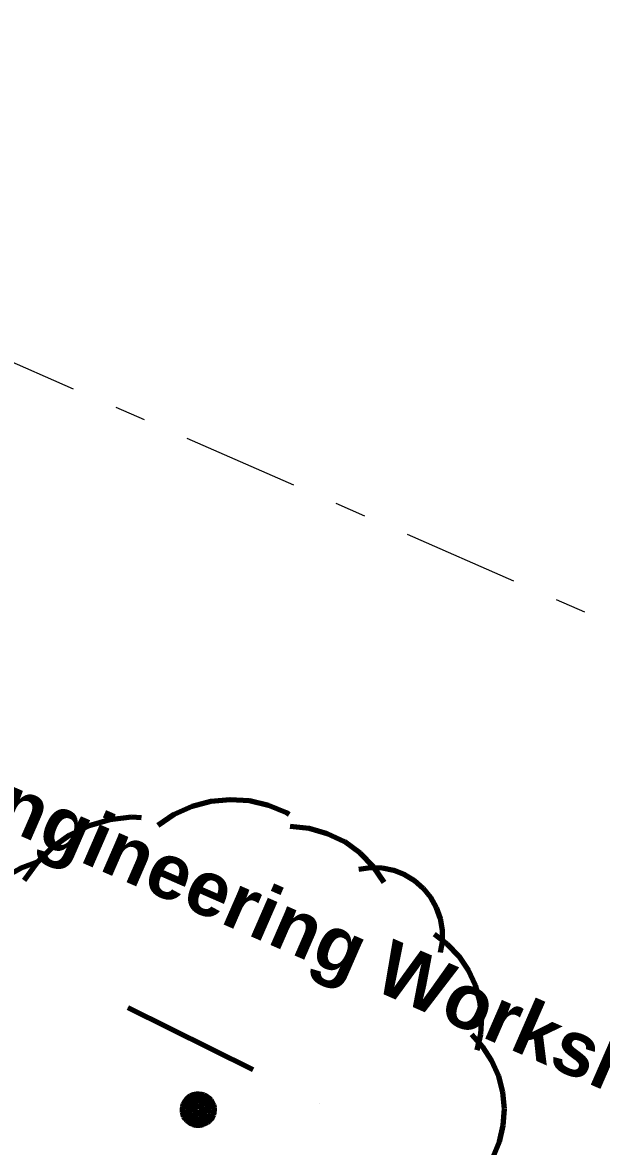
# Model space of a CAD drawing. Header units: millimetres. Extents: x -99530 to 1067232, y -97212 to 137997.
# Drawn here: x 980884 to 983521, y -10957 to -5841 of the extents above; entities that cross this region are included whole.
import ezdxf
from ezdxf.enums import TextEntityAlignment as Align

# ---------------------------------------------------------------- set-up
doc = ezdxf.new("R2010")
doc.units = ezdxf.units.MM
doc.header["$MEASUREMENT"] = 0
doc.linetypes.add('Double Dashed', pattern=[1093.611073, 529.166651, -211.666656, 141.111112, -211.666656])
doc.linetypes.add('Long Dashed', pattern=[1058.333302, 634.99999, -423.333311])
for name, color, linetype, lineweight in [('Demolished_G-10-P_Topo_Building_Pen_No__177', 1, 'Continuous', 70), ('Demolished_G-10-P_Topo_Fence_Pen_No__177', 1, 'Continuous', 70), ('Demolished_G-10-P_Topo_Tree_Planting_Pen_No__177', 1, 'Continuous', 70), ('New_ArchiCAD Door Markers_Pen_No__1', 7, 'Continuous', 13), ('New_ArchiCAD Door Markers_Pen_No__5', 7, 'Continuous', 25), ('New_ArchiCAD Doors_Pen_No__1', 7, 'Continuous', 13), ('New_ArchiCAD Zone Stamps_Pen_No__6', 7, 'Continuous', 35)]:
    doc.layers.add(name, color=color, linetype=linetype, lineweight=lineweight)
for name, color, linetype in [('New_A-05-M_Gross_Int_Computing', 7, 'Continuous'), ('New_A-15-MG_Structural_Grid_Phase_2', 7, 'Continuous'), ('New_A-25-M_Wall_Int', 7, 'Continuous'), ('New_ArchiCAD Door Markers', 7, 'Continuous'), ('New_ArchiCAD Doors', 7, 'Continuous')]:
    doc.layers.add(name, color=color, linetype=linetype)
doc.layers.add('New_A-15-MG_Structural_Grid_Phase_2_Pen_No__222', color=7, linetype='Continuous', lineweight=13, true_color=0x65af33)
doc.styles.add('GENERATED_STYLE_1', font='')
doc.styles.add('GENERATED_STYLE_2', font='')
doc.styles.add('GENERATED_STYLE_3', font='')
doc.styles.add('GENERATED_STYLE_4', font='')
doc.styles.get('GENERATED_STYLE_1').set_extended_font_data('Arial', bold=True)
doc.styles.get('GENERATED_STYLE_2').set_extended_font_data('Swis721 BT', bold=True)
doc.styles.get('GENERATED_STYLE_3').set_extended_font_data('Arial')
doc.styles.get('GENERATED_STYLE_4').set_extended_font_data('Swis721 BT')

# ---------------------------------------------------------------- blocks, each defined once
blk = doc.blocks.new('Image Engineering Workshop_INB 0108_45_3', base_point=(981374.2, -10684.3))
at = {"layer": 'New_ArchiCAD Zone Stamps_Pen_No__6'}
for tag, height, style, p in [('ROOM_NAME', 250, 'GENERATED_STYLE_1', (979618.7, -8722.4)), ('zoneNameLine2', 250, 'GENERATED_STYLE_1', (979430.3, -9154.5)), ('ROOM_NUMBER', 200, 'GENERATED_STYLE_3', (979241.8, -9575.2)), ('measuredAreaCode', 200, 'GENERATED_STYLE_3', (979084.8, -9935.3)), ('ROOM_WALLS_PRM', 200, 'GENERATED_STYLE_3', (979392.2, -10069.4)), ('DUMMY_649', 200, 'GENERATED_STYLE_3', (980021.4, -10343.7)), ('DUMMY_650', 133.3, 'GENERATED_STYLE_3', (980300.7, -10450.3))]:
    blk.add_attdef(tag, text='', height=height, rotation=336.4404, dxfattribs=dict(at, style=style)).set_placement(p, align=Align.TOP_LEFT)
blk = doc.blocks.new('Door Stamp 17[13]_3', base_point=(983923.8, -11043.9))
at = {"layer": 'New_ArchiCAD Door Markers_Pen_No__5', "linetype": 'Continuous'}
for p, q in [((983824.2, -10467.5), (983433.6, -11363.2)), ((984018.3, -10552.1), (983824.2, -10467.5)), ((983627.7, -11447.8), (984018.3, -10552.1)), ((983627.7, -11447.8), (984018.3, -10552.1)), ((983433.6, -11363.2), (983627.7, -11447.8))]:
    blk.add_line(p, q, dxfattribs=at)
at = {"layer": 'New_ArchiCAD Door Markers_Pen_No__1', "style": 'GENERATED_STYLE_2'}
blk.add_attdef('AC_WIDO_ID', text='', height=150, rotation=66.4404, dxfattribs=at).set_placement((983651.2, -11349.3), align=Align.BOTTOM_LEFT)
blk = doc.blocks.new('Simple Door Opening[17]_3', base_point=(976938, 0))
at = {"layer": 'New_ArchiCAD Doors_Pen_No__1', "linetype": 'Continuous'}
for p, q in [((984307.6, -9738.5), (984321.4, -9744.5)), ((984321.4, -9744.5), (984449.7, -9800.5)), ((984449.7, -9800.5), (984463.4, -9806.4)), ((983228.4, -12213.4), (983242.2, -12219.4)), ((983242.2, -12219.4), (983370.5, -12275.4)), ((983370.5, -12275.4), (983384.2, -12281.4))]:
    blk.add_line(p, q, dxfattribs=at)
at = {"layer": 'New_ArchiCAD Door Markers'}
ref = blk.add_blockref('Door Stamp 17[13]_3', (983923.8, -11043.9), dxfattribs=at)
ref.add_attrib('AC_WIDO_ID', 'ID00.008', dxfattribs={"layer": 'New_ArchiCAD Door Markers_Pen_No__1', "color": 7, "height": 150, "rotation": 66.4404, "style": 'GENERATED_STYLE_2'}).set_placement((983651.2, -11349.3), align=Align.BOTTOM_LEFT)
blk = doc.blocks.new('Wall_188_3', base_point=(986017.4, -6242.7))
at = {"layer": 'New_ArchiCAD Doors', "color": 251, "linetype": 'Continuous', "lineweight": 20, "true_color": 0x606060}
blk.add_blockref('Simple Door Opening[17]_3', (976938, 0), dxfattribs=at)
blk = doc.blocks.new('Standard grid marker[55]_3', base_point=(995839.3, -13928.7))
at = {"layer": 'New_A-15-MG_Structural_Grid_Phase_2_Pen_No__222', "linetype": 'Double Dashed'}
blk.add_line((993146.4, -12754.5), (968433.9, -1978.6), dxfattribs=at)
at = {"layer": 'New_A-15-MG_Structural_Grid_Phase_2_Pen_No__222', "style": 'GENERATED_STYLE_4'}
for tag, p in [('AC_MarkerText_1_1', (965282.6, -561.1)), ('AC_MarkerText_1_0', (996297.6, -14085.2))]:
    blk.add_attdef(tag, text='', height=350, rotation=336.4404, dxfattribs=at).set_placement(p, align=Align.MIDDLE_CENTER)

msp = doc.modelspace()

# ---------------------------------------------------------------- linework, layer by layer
at = {"layer": 'Demolished_G-10-P_Topo_Building_Pen_No__177', "linetype": 'Long Dashed', "flags": 128}
for points in [[(981501.6, -9493.5), (981575.5, -9444.6), (981656.3, -9408.3), (981741.9, -9385.5), (981830, -9376.8), (981918.4, -9382.5), (982004.7, -9402.5), (982086.7, -9436.1), (982162.1, -9482.5), (982229, -9540.6)], [(980891.7, -9745.2), (980949, -9665.1), (981018.9, -9595.6), (981099.3, -9538.7), (981188.1, -9495.9), (981282.7, -9468.4), (981380.6, -9456.9), (981479, -9461.9), (981575.2, -9483.1)], [(982102.9, -9498.4), (982189, -9507.5), (982272.2, -9531.4), (982350, -9569.2), (982420.2, -9619.8), (982480.6, -9681.8), (982529.5, -9753.2)], [(980576, -10060.2), (980600.5, -9981.6), (980636.7, -9907.6), (980683.7, -9839.9), (980740.4, -9780.2), (980805.5, -9729.7), (980877.6, -9689.7), (980954.8, -9661.2)], [(982416, -9694.2), (982468.7, -9686.8), (982521.8, -9688.5), (982574, -9699.2), (982623.5, -9718.7), (982668.9, -9746.3), (982709, -9781.3), (982742.6, -9822.6), (982768.6, -9869), (982786.2, -9919.2), (982795.1, -9971.7), (982794.9, -10024.9), (982785.6, -10077.3)], [(982758.4, -9991), (982818.7, -10036.5), (982870.9, -10091.1), (982913.5, -10153.5), (982945.3, -10222), (982965.6, -10294.7), (982973.8, -10369.8), (982969.7, -10445.2), (982953.3, -10519)], [(982928.2, -10447.4), (982979.3, -10503.5), (983020.7, -10567.1), (983051.3, -10636.5), (983070.4, -10710), (983077.5, -10785.5), (983072.3, -10861.2), (983055.1, -10935.1), (983026.2, -11005.2), (982986.4, -11069.8)]]:
    msp.add_lwpolyline(points, dxfattribs=at)
for points in [[(981613.1, -10799.3), (981612.4, -10786.7), (981614, -10774.1), (981617.6, -10762), (981623.4, -10750.8), (981631, -10740.7), (981640.2, -10732.1), (981650.8, -10725.2), (981662.4, -10720.2), (981674.7, -10717.4), (981687.3, -10716.7), (981699.9, -10718.2), (981711.9, -10721.9), (981723.2, -10727.6), (981733.3, -10735.2), (981741.9, -10744.4), (981748.8, -10755), (981753.8, -10766.6), (981756.6, -10778.9), (981757.3, -10790.3), (981756.3, -10801.6), (981753.4, -10812.6), (981748.9, -10823.1), (981742.8, -10832.7), (981735.3, -10841.2), (981726.5, -10848.4), (981716.7, -10854.2), (981706.1, -10858.4), (981695, -10860.9), (981683.7, -10861.6), (981672.4, -10860.5), (981661.4, -10857.7), (981650.9, -10853.1), (981641.3, -10847), (981632.8, -10839.5), (981625.6, -10830.8), (981619.8, -10821), (981615.6, -10810.4)], [(981627.5, -10797.2), (981626.9, -10787.2), (981628.1, -10777.1), (981631.1, -10767.5), (981635.7, -10758.4), (981641.7, -10750.4), (981649.1, -10743.5), (981657.6, -10737.9), (981666.9, -10734), (981676.7, -10731.7), (981686.8, -10731.2), (981696.9, -10732.4), (981706.5, -10735.3), (981715.5, -10739.9), (981723.6, -10746), (981730.5, -10753.4), (981736, -10761.8), (981740, -10771.1), (981742.3, -10781), (981742.8, -10790), (981742, -10799.1), (981739.7, -10807.9), (981736.1, -10816.3), (981731.2, -10823.9), (981725.2, -10830.8), (981718.2, -10836.6), (981710.4, -10841.2), (981701.9, -10844.5), (981693, -10846.5), (981682.9, -10847.1), (981672.9, -10845.8), (981663.2, -10842.9), (981654.2, -10838.3), (981646.1, -10832.2), (981639.2, -10824.9), (981633.7, -10816.4), (981629.8, -10807.1)], [(981641.8, -10795.2), (981641.4, -10788.4), (981642, -10781.6), (981643.7, -10775), (981646.5, -10768.7), (981650.1, -10763), (981654.6, -10757.9), (981659.9, -10753.5), (981665.8, -10750), (981672.1, -10747.5), (981678.8, -10746.1), (981685.6, -10745.6), (981692.4, -10746.3), (981699, -10748), (981705.2, -10750.7), (981711, -10754.3), (981716.1, -10758.9), (981720.5, -10764.1), (981723.9, -10770), (981726.4, -10776.3), (981727.9, -10783), (981728.3, -10790.6), (981727.4, -10798.1), (981725.2, -10805.3), (981721.8, -10812.1), (981717.2, -10818.2), (981711.7, -10823.3), (981705.3, -10827.5), (981698.4, -10830.4), (981691, -10832.2), (981684.2, -10832.6), (981677.4, -10831.9), (981670.8, -10830.2), (981664.5, -10827.5), (981658.7, -10823.9), (981653.6, -10819.4), (981649.3, -10814.1), (981645.8, -10808.2), (981643.3, -10801.9)], [(981656.2, -10793.2), (981655.9, -10788.6), (981656.3, -10784.1), (981657.5, -10779.7), (981659.3, -10775.5), (981661.7, -10771.7), (981664.7, -10768.3), (981668.2, -10765.4), (981672.1, -10763.1), (981676.4, -10761.4), (981680.8, -10760.4), (981685.8, -10760.1), (981690.9, -10760.7), (981695.7, -10762.2), (981700.2, -10764.5), (981704.2, -10767.5), (981707.7, -10771.2), (981710.5, -10775.5), (981712.4, -10780.1), (981713.6, -10785), (981713.9, -10789.6), (981713.4, -10794.1), (981712.3, -10798.5), (981710.5, -10802.7), (981708, -10806.5), (981705, -10809.9), (981701.5, -10812.8), (981697.6, -10815.1), (981693.4, -10816.8), (981688.9, -10817.8), (981684.4, -10818.1), (981679.9, -10817.7), (981675.5, -10816.5), (981671.3, -10814.7), (981667.5, -10812.3), (981664, -10809.3), (981661.1, -10805.8), (981658.8, -10801.8), (981657.2, -10797.6)], [(981670.5, -10791.1), (981670.4, -10788.9), (981670.6, -10786.6), (981671.2, -10784.4), (981672.1, -10782.3), (981673.3, -10780.4), (981674.8, -10778.7), (981676.5, -10777.2), (981678.5, -10776.1), (981680.6, -10775.3), (981682.8, -10774.8), (981685.4, -10774.6), (981687.9, -10774.9), (981690.3, -10775.7), (981692.5, -10776.8), (981694.6, -10778.3), (981696.3, -10780.2), (981697.7, -10782.3), (981698.7, -10784.6), (981699.2, -10787.1), (981699.4, -10789.6), (981699.1, -10792.1), (981698.3, -10794.5), (981697.2, -10796.8), (981695.7, -10798.8), (981693.8, -10800.5), (981691.7, -10801.9), (981689.4, -10802.9), (981686.9, -10803.5), (981684.4, -10803.6), (981681.9, -10803.3), (981679.5, -10802.6), (981677.2, -10801.4), (981675.2, -10799.9), (981673.5, -10798), (981672.1, -10795.9), (981671.1, -10793.6)]]:
    msp.add_lwpolyline(points, close=True, dxfattribs=at)
at = {"layer": 'Demolished_G-10-P_Topo_Fence_Pen_No__177', "linetype": 'Long Dashed'}
for p, q in [((981364.2, -10323.7), (982238, -10759)), ((981364.2, -10323.7), (981364.2, -10323.7)), ((982238, -10759), (982238.1, -10759))]:
    msp.add_line(p, q, dxfattribs=at)
at = {"layer": 'Demolished_G-10-P_Topo_Tree_Planting_Pen_No__177', "linetype": 'Long Dashed'}
msp.add_line((981685.4, -10789.1), (981685.5, -10789.1), dxfattribs=at)

# ---------------------------------------------------------------- block references
at = {"layer": 'New_A-05-M_Gross_Int_Computing', "linetype": 'Continuous'}
ref = msp.add_blockref('Image Engineering Workshop_INB 0108_45_3', (981374.2, -10684.3), dxfattribs=at)
ref.add_attrib('ROOM_NAME', 'Image Engineering Workshop', dxfattribs={"layer": 'New_ArchiCAD Zone Stamps_Pen_No__6', "color": 7, "height": 250, "rotation": 336.4404, "style": 'GENERATED_STYLE_1'}).set_placement((979618.7, -8722.4), align=Align.TOP_LEFT)
at = {"layer": 'New_A-15-MG_Structural_Grid_Phase_2', "color": 8, "linetype": 'Continuous', "lineweight": 15}
msp.add_blockref('Standard grid marker[55]_3', (995839.3, -13928.7), dxfattribs=at)
at = {"layer": 'New_A-25-M_Wall_Int', "color": 250, "lineweight": 50, "true_color": 0x2a2a2a}
msp.add_blockref('Wall_188_3', (986017.4, -6242.7), dxfattribs=at)

doc.saveas('drawing.dxf')
